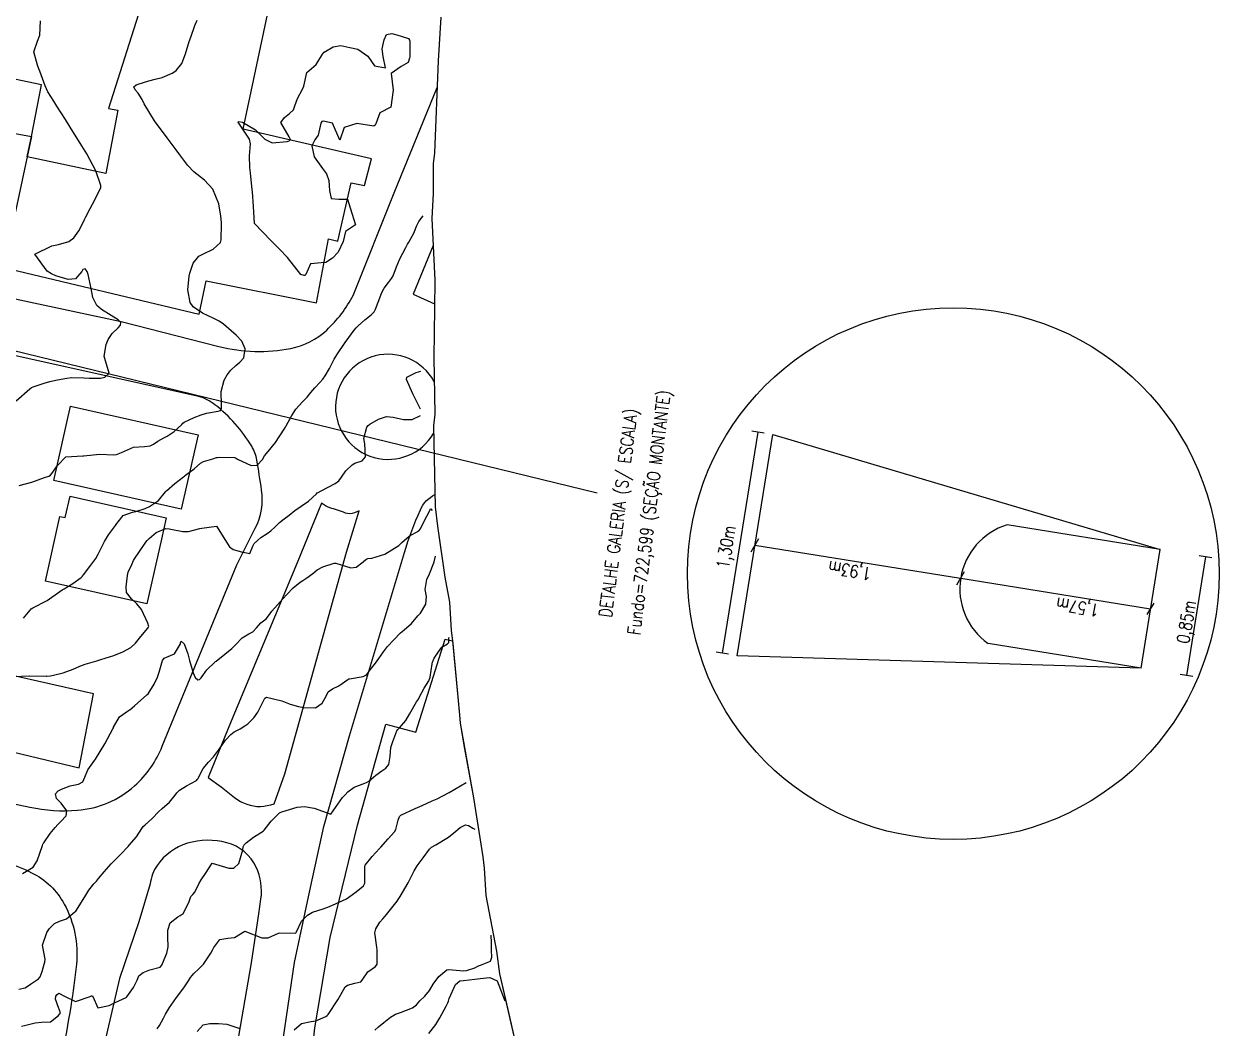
# Model space of a CAD drawing. Header units: metres. Extents: x 318500 to 325275, y 7408834 to 7428799.
# Drawn here: x 320321.3 to 320463.1, y 7413769.3 to 7413888.5 of the extents above; entities that cross this region are included whole.
import ezdxf

# ---------------------------------------------------------------- set-up
doc = ezdxf.new("R2010")
doc.units = ezdxf.units.M
doc.header["$MEASUREMENT"] = 0
doc.linetypes.add('CONTINUO', pattern=[0])
for name, color, linetype in [('Area', 45, 'Continuous'), ('Curvas de Nivel 1m', 11, 'Continuous'), ('Curvas de Nivel 5m', 15, 'Continuous'), ('DETALHES', 45, 'Continuous'), ('Edificações', 30, 'Continuous'), ('TEXTO', 45, 'Continuous'), ('Vias Primárias', 230, 'Continuous')]:
    doc.layers.add(name, color=color, linetype=linetype)
doc.styles.add('ROMANS', font='romans', dxfattribs={"height": 0.2})

msp = doc.modelspace()

# ---------------------------------------------------------------- linework, layer by layer
at = {"layer": 'Area'}
msp.add_lwpolyline([(320370.76, 7413889.27), (320370.47, 7413884.08), (320370, 7413873.17), (320369.89, 7413872.16), (320369.87, 7413871.93), (320369.86, 7413868.34), (320369.72, 7413865.35), (320370.04, 7413858.04), (320370, 7413854.72), (320369.92, 7413848.85), (320370.04, 7413842.15), (320369.89, 7413840.74), (320370.1, 7413831.14), (320370.36, 7413828.82), (320371.23, 7413822.79), (320371.81, 7413819.83), (320371.99, 7413816.45), (320372.19, 7413814.93), (320372.98, 7413806.44), (320373.07, 7413805.47), (320373.49, 7413802.86), (320374.65, 7413796.59), (320375.77, 7413789.6), (320375.91, 7413788.25), (320376.09, 7413785.01), (320377.36, 7413778.41), (320377.74, 7413775.72), (320379.98, 7413765.88)], dxfattribs=at)
at = {"layer": 'Curvas de Nivel 1m', "flags": 128}
for points, elevation in [([(320320.74, 7413833.68), (320322.22, 7413834.05), (320323.72, 7413834.6), (320324.23, 7413834.76), (320324.46, 7413834.88), (320324.61, 7413835.1), (320325.29, 7413836.05), (320326.27, 7413837.08), (320328.27, 7413837.17), (320328.42, 7413837.19), (320330.27, 7413837.37), (320331.98, 7413837.3), (320332.27, 7413837.34), (320332.89, 7413837.6), (320334.28, 7413838.2), (320335.62, 7413838.29), (320336.28, 7413838.38), (320336.65, 7413838.58), (320337.19, 7413838.93), (320337.89, 7413839.33), (320338.3, 7413839.54), (320339.14, 7413840.07), (320340.03, 7413840.89), (320340.16, 7413841.05), (320340.32, 7413841.18), (320341.48, 7413841.72), (320342.34, 7413842.05), (320342.95, 7413842.25), (320344.34, 7413842.49), (320344.62, 7413842.57), (320344.74, 7413842.83), (320344.73, 7413843.21), (320344.69, 7413844.84), (320345.06, 7413846.16), (320345.43, 7413846.82), (320345.86, 7413847.36), (320346.42, 7413847.89), (320346.92, 7413848.3), (320347.37, 7413848.8), (320347.53, 7413849.88), (320347.14, 7413850.8), (320346.46, 7413851.51), (320344.96, 7413852.83), (320344.48, 7413853.17), (320343.84, 7413853.5), (320342.5, 7413854.11), (320341.37, 7413854.88), (320341.01, 7413855.38), (320340.73, 7413856.89), (320340.91, 7413858.53), (320340.98, 7413858.88), (320341.38, 7413860.07), (320342.04, 7413860.87), (320342.59, 7413861.17), (320343.74, 7413861.71), (320344.61, 7413862.52), (320344.7, 7413862.84), (320344.73, 7413864.74), (320344.73, 7413864.84), (320344.65, 7413865.68), (320344.48, 7413866.84), (320344.42, 7413867.1), (320343.7, 7413868.85), (320342.71, 7413869.92), (320341.47, 7413870.88), (320340.73, 7413871.64), (320339.81, 7413872.9), (320339.36, 7413873.51), (320338.76, 7413874.3), (320338.29, 7413874.92), (320336.8, 7413876.94), (320335.58, 7413878.96), (320335.34, 7413879.47), (320334.84, 7413880.24), (320334.51, 7413880.64), (320334.35, 7413880.98), (320334.6, 7413881.23), (320334.86, 7413881.32), (320336.13, 7413881.69), (320336.86, 7413881.88), (320337.69, 7413882.11), (320338.88, 7413882.62), (320339.07, 7413882.72), (320339.35, 7413882.91), (320340.02, 7413883.77), (320340.47, 7413884.9), (320340.92, 7413886.37), (320341.1, 7413886.89), (320341.57, 7413888.26), (320341.85, 7413888.88)], 742), ([(320320.36, 7413843.73), (320322, 7413845.14), (320322.21, 7413845.3), (320322.37, 7413845.39), (320323.68, 7413845.81), (320324.38, 7413846), (320325.29, 7413846.19), (320326.39, 7413846.41), (320326.98, 7413846.49), (320328.39, 7413846.45), (320329.02, 7413846.41), (320330.39, 7413846.42), (320330.89, 7413846.51), (320331.41, 7413847.01), (320330.96, 7413848.48), (320330.81, 7413849.02), (320331.07, 7413850.39), (320331.29, 7413851.01), (320331.76, 7413851.71), (320332.47, 7413852.39), (320332.77, 7413852.7), (320332.8, 7413853), (320332.48, 7413853.32), (320331.66, 7413853.84), (320330.5, 7413854.56), (320329.93, 7413855.03), (320329.46, 7413855.98), (320329.29, 7413857.04), (320328.9, 7413858.7), (320328.78, 7413859.05), (320328.56, 7413859.38), (320328.3, 7413859.32), (320328.18, 7413859.06), (320327.43, 7413858.19), (320326.55, 7413858.1), (320325.07, 7413858.57), (320324.56, 7413858.79), (320324.03, 7413859.11), (320322.59, 7413861.13), (320324.6, 7413862.1), (320325.41, 7413862.28), (320326.61, 7413862.61), (320327.21, 7413863.07), (320327.79, 7413863.9), (320328.39, 7413865.05), (320328.48, 7413865.22), (320328.65, 7413865.55), (320329.16, 7413866.54), (320329.42, 7413867.04), (320330.19, 7413868.53), (320330.42, 7413869.02), (320330.43, 7413869.29), (320329.84, 7413871.03), (320328.75, 7413873.05), (320327.98, 7413874.28), (320327.49, 7413875.07), (320326.79, 7413876.19), (320326.23, 7413877.09), (320325.21, 7413878.71), (320324.96, 7413879.1), (320324.83, 7413879.29), (320324.13, 7413880.4), (320323.81, 7413881.12), (320323.17, 7413882.83), (320323.06, 7413883.13), (320322.89, 7413883.54), (320322.45, 7413885.14), (320322.92, 7413886.39), (320323.16, 7413887.13), (320323.26, 7413888.82)], 741), ([(320321.23, 7413817.92), (320322.03, 7413818.87), (320322.15, 7413819.01), (320322.34, 7413819.13), (320324.04, 7413820.03), (320325.56, 7413821.08), (320325.84, 7413821.28), (320326.06, 7413821.42), (320327.11, 7413822.02), (320328.08, 7413822.75), (320328.23, 7413822.89), (320328.36, 7413823.05), (320329.1, 7413824.04), (320329.82, 7413825.02), (320330.11, 7413825.52), (320330.61, 7413826.53), (320330.85, 7413827.01), (320331.34, 7413827.81), (320332.16, 7413828.92), (320332.19, 7413828.97), (320332.2, 7413829), (320333.06, 7413830.1), (320334.18, 7413830.49), (320334.58, 7413830.57), (320335.67, 7413830.95), (320336.19, 7413831.18), (320337.25, 7413831.87), (320338.08, 7413832.92), (320338.14, 7413832.99), (320338.21, 7413833.05), (320339.22, 7413833.91), (320340.24, 7413834.71), (320340.34, 7413834.78), (320340.48, 7413834.89), (320341.48, 7413835.65), (320342.26, 7413836.32), (320342.6, 7413836.52), (320343.7, 7413836.85), (320344.14, 7413836.97), (320344.27, 7413837), (320344.45, 7413837.01), (320346.27, 7413836.97), (320346.41, 7413836.94), (320346.63, 7413836.8), (320348.26, 7413836.05), (320348.96, 7413836.07), (320349.59, 7413836.77), (320349.84, 7413837.19), (320350.28, 7413837.72), (320351.13, 7413838.75), (320351.59, 7413839.45), (320352.32, 7413840.57), (320352.38, 7413840.67), (320352.42, 7413840.73), (320353.07, 7413841.98), (320353.56, 7413842.71), (320354.36, 7413843.6), (320354.9, 7413844.16), (320355.36, 7413844.69), (320355.81, 7413845.26), (320356.39, 7413845.89), (320356.76, 7413846.3), (320357.03, 7413846.67), (320357.54, 7413847.54), (320358.12, 7413848.65), (320358.44, 7413849.18), (320359.43, 7413850.64), (320359.85, 7413851.24), (320360.47, 7413852.1), (320360.72, 7413852.38), (320360.97, 7413852.62), (320361.76, 7413853.34), (320362.5, 7413853.91), (320362.84, 7413854.26), (320363.03, 7413854.59), (320363.34, 7413855.41), (320363.76, 7413856.58), (320364.03, 7413857.09), (320364.55, 7413857.76), (320364.9, 7413858.22), (320365.1, 7413858.56), (320365.52, 7413859.62), (320365.91, 7413860.55), (320366.6, 7413861.92), (320366.83, 7413862.32), (320366.97, 7413862.54), (320367.55, 7413863.62), (320367.92, 7413864.53), (320368.16, 7413865.01), (320368.66, 7413865.69)], 743), ([(320368.35, 7413842.71), (320367.43, 7413844.53), (320366.69, 7413846.24), (320366.72, 7413846.54), (320367.85, 7413847.08), (320368.41, 7413847.25)], 744), ([(320320.08, 7413810.99), (320321.92, 7413811.09), (320321.96, 7413811.09), (320323.92, 7413811.02), (320324, 7413811.02), (320324.46, 7413811.09), (320325.64, 7413811.35), (320325.93, 7413811.43), (320327.12, 7413811.87), (320327.94, 7413812.23), (320328.54, 7413812.44), (320329.95, 7413812.87), (320330.06, 7413812.9), (320330.43, 7413813.01), (320331.96, 7413813.5), (320333.02, 7413813.91), (320333.96, 7413814.44), (320334.53, 7413814.96), (320335.17, 7413815.76), (320336, 7413816.75), (320336.08, 7413816.86), (320336.11, 7413816.94), (320336.01, 7413817.31), (320335.25, 7413818.95), (320334.69, 7413819.62), (320334.04, 7413820.23), (320333.48, 7413820.98), (320333.41, 7413821.63), (320333.58, 7413822.98), (320333.68, 7413823.38), (320334.1, 7413824.3), (320334.31, 7413824.76), (320334.42, 7413824.97), (320335.01, 7413825.85), (320335.74, 7413826.95), (320335.93, 7413827.15), (320336.14, 7413827.36), (320336.98, 7413828.1), (320338.15, 7413828.55), (320338.53, 7413828.54), (320340.15, 7413828.22), (320340.83, 7413828.2), (320342.16, 7413828.55), (320342.4, 7413828.61), (320344.16, 7413828.84), (320345.4, 7413826.82), (320345.69, 7413826.38), (320346.12, 7413826.05), (320347.12, 7413825.79), (320348.12, 7413825.59), (320348.44, 7413826.47), (320348.61, 7413826.78), (320349.42, 7413827.49), (320350.15, 7413827.96), (320350.61, 7413828.29), (320351.09, 7413828.75), (320351.63, 7413829.27), (320352.17, 7413829.72), (320352.76, 7413830.14), (320353.46, 7413830.71), (320354.2, 7413831.23), (320355.08, 7413831.81), (320356, 7413832.68), (320356.11, 7413832.78), (320356.21, 7413832.85), (320356.57, 7413833.03), (320358.23, 7413833.9), (320358.65, 7413834.23), (320358.97, 7413834.64), (320359.5, 7413835.39), (320360.26, 7413836.12), (320360.58, 7413836.3), (320361.44, 7413836.61), (320361.81, 7413837.07), (320361.73, 7413838.61), (320361.64, 7413839.26), (320361.97, 7413840.6), (320362.13, 7413840.8), (320362.33, 7413840.95), (320363.37, 7413841.55), (320364.34, 7413841.86), (320365.1, 7413841.79), (320366.33, 7413841.49), (320367.37, 7413841.49), (320368.34, 7413841.97)], 744), ([(320320.68, 7413773.87), (320321.42, 7413774.05), (320322.09, 7413774.46), (320323.02, 7413775.11), (320323.22, 7413775.33), (320323.45, 7413775.97), (320323.7, 7413776.86), (320323.77, 7413777.1), (320323.81, 7413777.43), (320323.49, 7413779.1), (320324.01, 7413780.59), (320324.32, 7413781.09), (320324.92, 7413781.69), (320325.53, 7413781.97), (320326.35, 7413782.25), (320327.35, 7413783.05), (320327.45, 7413783.15), (320327.55, 7413783.26), (320328.63, 7413785.03), (320328.99, 7413785.62), (320329.59, 7413786.39), (320329.89, 7413786.72), (320330.14, 7413787.01), (320330.8, 7413787.81), (320331.63, 7413788.75), (320331.75, 7413788.87), (320331.88, 7413788.99), (320332.74, 7413789.88), (320333.65, 7413790.83), (320333.78, 7413790.97), (320334.64, 7413791.98), (320335.27, 7413792.95), (320335.45, 7413793.18), (320335.69, 7413793.4), (320336.5, 7413794.13), (320337.28, 7413794.92), (320337.71, 7413795.31), (320338.56, 7413796.06), (320339.23, 7413796.9), (320339.44, 7413797.19), (320339.74, 7413797.49), (320340.6, 7413798.03), (320341.76, 7413798.64), (320341.87, 7413798.75), (320341.93, 7413798.86), (320342.55, 7413800.08), (320343.2, 7413800.84), (320343.8, 7413801.45), (320344.39, 7413802.24), (320344.76, 7413802.82), (320345.2, 7413803.44), (320345.83, 7413804.11), (320346.23, 7413804.41), (320346.94, 7413804.79), (320347.51, 7413805.12), (320347.85, 7413805.37), (320348.56, 7413806.07), (320349.04, 7413806.76), (320349.89, 7413808.41), (320350.07, 7413808.56), (320351.88, 7413808.12), (320352.9, 7413807.73), (320353.88, 7413807.45), (320354.51, 7413807.32), (320355.88, 7413807.29), (320356.7, 7413807.84), (320357.16, 7413808.66), (320357.39, 7413809.16), (320357.9, 7413809.53), (320358.66, 7413809.88), (320359.72, 7413810.62), (320359.84, 7413810.7), (320359.92, 7413810.72), (320361.54, 7413810.98), (320361.93, 7413811.21), (320362.55, 7413811.98), (320363, 7413812.58), (320363.4, 7413813.13), (320363.96, 7413813.94), (320364.45, 7413814.56), (320365.18, 7413815.35), (320365.99, 7413816.18), (320366.18, 7413816.35), (320366.42, 7413816.54), (320367.27, 7413817.27), (320368.03, 7413818.19), (320368.18, 7413818.36), (320368.35, 7413818.52), (320368.98, 7413819.57), (320369.06, 7413820.5), (320368.9, 7413821.34), (320369.12, 7413822.5), (320369.41, 7413823.18), (320369.95, 7413824.49), (320369.99, 7413824.61), (320370.12, 7413825.26)], 746), ([(320320.99, 7413769.51), (320321.37, 7413769.57), (320322.61, 7413769.88), (320323.37, 7413769.95), (320324.44, 7413770.01), (320325.39, 7413770.76), (320325.53, 7413770.93), (320325.64, 7413771.07), (320325.4, 7413771.72), (320325.04, 7413772.71), (320325.08, 7413773.07), (320325.23, 7413773.26), (320325.42, 7413773.41), (320326.1, 7413773.06), (320327.4, 7413772.41), (320329.17, 7413773.02), (320329.32, 7413773.11), (320329.41, 7413773.11), (320329.48, 7413773.02), (320330.05, 7413771.66), (320331.4, 7413771.93), (320332.1, 7413772.29), (320333.41, 7413772.91), (320333.49, 7413772.97), (320334.31, 7413774.07), (320334.72, 7413774.95), (320334.91, 7413775.48), (320335.45, 7413775.88), (320336.23, 7413776.16), (320337.46, 7413776.51), (320337.65, 7413776.73), (320337.73, 7413776.91), (320338.24, 7413778.14), (320338.39, 7413778.9), (320338.37, 7413780.04), (320338.38, 7413780.9), (320338.66, 7413781.77), (320339.54, 7413782.47), (320339.82, 7413782.61), (320340.19, 7413782.88), (320340.86, 7413784.16), (320341.09, 7413784.87), (320341.32, 7413785.11), (320341.58, 7413785.41), (320342.06, 7413786.39), (320342.32, 7413786.85), (320342.85, 7413787.6), (320343.63, 7413788.83), (320345.62, 7413788.24), (320346.19, 7413788.24), (320346.79, 7413788.79), (320347.27, 7413790.41), (320347.32, 7413790.78), (320347.42, 7413791.02), (320347.66, 7413791.27), (320348.52, 7413791.91), (320349.68, 7413792.64), (320349.74, 7413792.69), (320349.79, 7413792.75), (320350.63, 7413793.81), (320351.53, 7413794.73), (320351.63, 7413794.82), (320351.71, 7413794.86), (320351.91, 7413794.92), (320353.72, 7413795.48), (320354.58, 7413795.55), (320355.72, 7413795.38), (320357.71, 7413794.65), (320359.11, 7413796.63), (320359.4, 7413796.96), (320359.74, 7413797.31), (320360.5, 7413797.86), (320361.76, 7413798.32), (320361.95, 7413798.4), (320362.21, 7413798.59), (320363.07, 7413799.27), (320363.78, 7413799.79), (320364.23, 7413800.12), (320364.59, 7413800.56), (320364.74, 7413801.5), (320364.85, 7413802.55), (320365.09, 7413803.28), (320365.55, 7413804.54), (320365.66, 7413804.72), (320365.85, 7413804.91), (320366.61, 7413805.78), (320367.06, 7413806.52), (320367.89, 7413807.99), (320368.1, 7413808.31), (320368.2, 7413808.51), (320368.79, 7413809.62), (320369.34, 7413810.5), (320369.51, 7413810.92), (320369.73, 7413812.49), (320369.77, 7413812.68), (320369.96, 7413813.18), (320370.51, 7413813.94), (320370.89, 7413814.48), (320371.57, 7413814.88), (320371.71, 7413815.02), (320371.73, 7413815.24), (320371.72, 7413815.56), (320371.75, 7413815.67)], 747), ([(320337.09, 7413769.19), (320337.37, 7413769.58), (320337.86, 7413770.43), (320338.1, 7413770.9), (320338.58, 7413771.72), (320339.41, 7413772.89), (320340.25, 7413774.06), (320340.82, 7413774.87), (320341.07, 7413775.25), (320341.45, 7413775.75), (320342.03, 7413776.28), (320342.6, 7413776.84), (320343.48, 7413778.15), (320343.72, 7413778.6), (320343.82, 7413778.83), (320344.55, 7413779.77), (320345.51, 7413779.94), (320346.3, 7413780), (320347.52, 7413780.78), (320349.51, 7413779.98), (320350.27, 7413779.98), (320351.52, 7413780.54), (320351.68, 7413780.57), (320353.52, 7413780.52), (320353.61, 7413780.61), (320353.64, 7413780.7), (320354.25, 7413781.97), (320354.95, 7413782.68), (320355.55, 7413783.01), (320356.8, 7413783.42), (320357.56, 7413783.68), (320359.57, 7413784.62), (320360.74, 7413785.45), (320361.59, 7413786.13), (320361.74, 7413786.45), (320361.76, 7413786.59), (320361.76, 7413788.46), (320361.8, 7413788.59), (320362.6, 7413789.62), (320363.48, 7413790.57), (320363.57, 7413790.65), (320363.65, 7413790.72), (320364.52, 7413791.71), (320365.25, 7413792.55), (320365.41, 7413792.82), (320365.7, 7413793.93), (320365.87, 7413794.38), (320366.04, 7413794.54), (320367.72, 7413795.33), (320368.54, 7413795.69), (320369.74, 7413796.22), (320369.93, 7413796.3), (320370.32, 7413796.48), (320371.75, 7413797.21), (320373.76, 7413798.43), (320373.76, 7413798.43)], 748), ([(320353.37, 7413769.06), (320354.25, 7413769.81), (320355.38, 7413770.05), (320355.93, 7413770.12), (320357.11, 7413770.65), (320357.28, 7413770.76), (320357.39, 7413770.87), (320358.56, 7413772.63), (320358.86, 7413773.19), (320359.43, 7413774.17), (320359.7, 7413774.35), (320360.56, 7413774.6), (320361.27, 7413774.76), (320361.45, 7413774.97), (320362.1, 7413775.95), (320363.01, 7413776.57), (320363.2, 7413776.85), (320363.23, 7413778.57), (320363.19, 7413778.88), (320362.94, 7413780.58), (320363.04, 7413781.06), (320363.54, 7413781.85), (320363.87, 7413782.24), (320364.16, 7413782.56), (320365.57, 7413784.33), (320365.71, 7413784.54), (320365.94, 7413784.9), (320366.91, 7413786.52), (320367.14, 7413786.98), (320367.62, 7413787.93), (320367.83, 7413788.31), (320367.95, 7413788.51), (320368.66, 7413789.48), (320369.42, 7413790.49), (320369.53, 7413790.62), (320369.66, 7413790.72), (320370.18, 7413791), (320371.67, 7413791.92), (320372.33, 7413792.45), (320373.05, 7413793.08), (320373.69, 7413793.39), (320374.07, 7413793.3), (320374.55, 7413793.01), (320374.79, 7413792.89)], 749), ([(320369.36, 7413768.64), (320370.18, 7413769.68), (320370.66, 7413770.47), (320371.41, 7413771.85), (320371.61, 7413772.26), (320371.67, 7413772.46), (320371.75, 7413772.78), (320372.49, 7413774.44), (320373.02, 7413774.86), (320373.45, 7413774.93), (320374.81, 7413775.06), (320375.45, 7413775.14), (320376.59, 7413775.26), (320377.45, 7413774.87), (320378.38, 7413772.5)], 751), ([(320341.85, 7413768.85), (320342.57, 7413769.64), (320343.37, 7413769.82), (320344.38, 7413769.82), (320345.37, 7413769.71), (320346.93, 7413769.22)], 749)]:
    msp.add_lwpolyline(points, dxfattribs=dict(at, elevation=elevation))
at = {"layer": 'Curvas de Nivel 1m', "elevation": 743, "flags": 128}
msp.add_lwpolyline([(320365.55, 7413887.17), (320366.94, 7413886.73), (320367.06, 7413886.54), (320367.07, 7413886.4), (320367.07, 7413884.54), (320367.06, 7413884.39), (320366.9, 7413883.89), (320366.06, 7413883.39), (320364.88, 7413882.57), (320365.13, 7413880.57), (320364.83, 7413878.57), (320363.53, 7413877.88), (320363.07, 7413876.6), (320362.98, 7413876.42), (320362.8, 7413876.32), (320360.8, 7413876.62), (320359.29, 7413876.14), (320358.77, 7413874.65), (320357.91, 7413876.66), (320356.8, 7413876.9), (320356.63, 7413876.86), (320356.54, 7413876.68), (320356.2, 7413875.26), (320355.83, 7413874.69), (320355.46, 7413874), (320355.72, 7413872.69), (320356.73, 7413871.29), (320357.2, 7413870.67), (320357.49, 7413869.88), (320357.54, 7413868.67), (320357.77, 7413867.75), (320358.68, 7413867.64), (320359.69, 7413867.64), (320359.99, 7413866.63), (320360.64, 7413864.62), (320359.44, 7413863.83), (320359.18, 7413862.64), (320358.6, 7413861.35), (320357.91, 7413860.66), (320357.12, 7413860.14), (320356.58, 7413860.1), (320355.31, 7413859.96), (320354.73, 7413858.7), (320354.64, 7413858.61), (320354.56, 7413858.59), (320354.17, 7413858.71), (320352.59, 7413860.73), (320351.6, 7413861.75), (320350.61, 7413862.76), (320348.64, 7413864.78), (320348.54, 7413866.78), (320348.42, 7413868.52), (320348.39, 7413868.78), (320348.32, 7413869.16), (320348.17, 7413870.79), (320348.11, 7413871.41), (320348.07, 7413872.79), (320348.19, 7413874.21), (320348.06, 7413874.79), (320346.8, 7413876.68), (320346.73, 7413876.81), (320346.75, 7413876.86), (320346.8, 7413876.87), (320347.24, 7413876.8), (320348.79, 7413875.9), (320349.87, 7413874.77), (320350.77, 7413874.32), (320352.54, 7413874.51), (320352.77, 7413874.59), (320352.91, 7413874.73), (320352.77, 7413875.05), (320351.78, 7413876.75), (320352.2, 7413877.35), (320352.82, 7413877.81), (320353.28, 7413878.26), (320353.44, 7413878.72), (320353.74, 7413879.62), (320354.35, 7413880.71), (320354.5, 7413881.06), (320354.88, 7413882.7), (320355.96, 7413883.62), (320356.61, 7413884.68), (320356.72, 7413884.88), (320356.91, 7413885.09), (320358, 7413885.74), (320358.92, 7413885.89), (320359.96, 7413885.67), (320360.92, 7413885.44), (320362.12, 7413884.61), (320362.89, 7413883.47), (320364.22, 7413883.25), (320363.91, 7413884.59), (320363.81, 7413885.48), (320364.03, 7413886.58), (320364.34, 7413887.18), (320364.94, 7413887.3)], close=True, dxfattribs=at)
at = {"layer": 'Curvas de Nivel 5m', "flags": 128}
for points, elevation in [([(320321.13, 7413787.62), (320321.61, 7413787.9), (320322.37, 7413788.37), (320322.88, 7413789.11), (320323.49, 7413790.95), (320323.55, 7413791.1), (320323.59, 7413791.16), (320323.65, 7413791.26), (320324.41, 7413792.35), (320325.01, 7413793.08), (320325.33, 7413793.43), (320325.69, 7413793.77), (320326.31, 7413794.45), (320326.39, 7413795.06), (320325.72, 7413795.97), (320325.16, 7413796.51), (320325.02, 7413797.08), (320325.37, 7413797.44), (320325.74, 7413797.63), (320326.78, 7413798.02), (320327.75, 7413798.21), (320328.3, 7413798.5), (320328.53, 7413799.04), (320328.88, 7413799.93), (320329.67, 7413801.02), (320329.79, 7413801.19), (320330.88, 7413803), (320331.22, 7413803.6), (320331.84, 7413804.79), (320331.91, 7413804.92), (320331.94, 7413804.99), (320332.64, 7413806.2), (320333.72, 7413806.97), (320333.83, 7413807.02), (320333.87, 7413807.04), (320334.42, 7413807.51), (320335.89, 7413808.81), (320336.02, 7413808.94), (320336.76, 7413810.07), (320337.13, 7413810.92), (320337.33, 7413811.51), (320337.73, 7413812.91), (320337.95, 7413813.18), (320339.17, 7413813.69), (320339.86, 7413814.89), (320339.88, 7413814.98), (320339.97, 7413815.2), (320340.29, 7413814.89), (320340.75, 7413813.67), (320340.94, 7413812.88), (320341.38, 7413811.42), (320341.63, 7413810.86), (320341.92, 7413810.59), (320342.14, 7413810.64), (320342.33, 7413810.85), (320343.01, 7413811.77), (320343.95, 7413812.7), (320344.02, 7413812.76), (320344.09, 7413812.83), (320345.13, 7413813.64), (320345.97, 7413814.32), (320346.43, 7413814.8), (320347.2, 7413815.57), (320347.99, 7413816.04), (320348.46, 7413816.3), (320348.91, 7413816.77), (320349.42, 7413817.35), (320350.02, 7413817.83), (320350.43, 7413818.34), (320350.71, 7413818.74), (320352.05, 7413820.24), (320352.5, 7413820.72), (320353.26, 7413821.52), (320354.07, 7413822.2), (320354.38, 7413822.39), (320354.87, 7413822.69), (320355.56, 7413823.21), (320356.09, 7413823.66), (320356.75, 7413824.02), (320358.11, 7413824.45), (320358.31, 7413824.44), (320360.1, 7413823.9), (320360.74, 7413823.98), (320361.55, 7413824.61), (320361.85, 7413824.87), (320362.11, 7413825), (320362.58, 7413825.06), (320364.12, 7413825.5), (320365.79, 7413826.55), (320365.96, 7413826.71), (320366.14, 7413826.9), (320367.03, 7413827.65), (320368.16, 7413828.3), (320368.35, 7413828.52), (320368.96, 7413829.73), (320369.28, 7413830.32), (320369.45, 7413830.73), (320369.6, 7413830.88), (320369.75, 7413830.68)], 745), ([(320362.93, 7413769.01), (320363.37, 7413769.4), (320364.02, 7413769.92), (320364.81, 7413770.55), (320365.39, 7413770.92), (320365.99, 7413771.12), (320367.4, 7413771.65), (320367.87, 7413772.04), (320368.29, 7413772.5), (320368.85, 7413773.06), (320369.43, 7413773.74), (320369.87, 7413774.48), (320370.53, 7413775.4), (320371.47, 7413776.16), (320371.72, 7413776.2), (320373.46, 7413776.06), (320373.81, 7413776.08), (320374.82, 7413776.42), (320375.25, 7413776.64), (320375.47, 7413776.72), (320376.67, 7413777.21), (320376.84, 7413777.69), (320376.8, 7413778.48), (320376.77, 7413779.37), (320376.74, 7413780.29)], 750)]:
    msp.add_lwpolyline(points, dxfattribs=dict(at, elevation=elevation))
at = {"layer": 'DETALHES'}
for p, q in [((320408.4, 7413840.01), (320404.17, 7413813.75)), ((320405.92, 7413813.46), (320410.15, 7413839.73)), ((320409.14, 7413839.89), (320407.66, 7413840.13)), ((320410.15, 7413839.73), (320456.14, 7413826.07)), ((320456.14, 7413826.07), (320437.98, 7413828.99)), ((320407.59, 7413825.81), (320408.49, 7413827.39)), ((320408.03, 7413826.58), (320432.46, 7413822.65)), ((320453.87, 7413812), (320456.14, 7413826.06)), ((320461.52, 7413825.2), (320459.25, 7413811.13)), ((320462.26, 7413825.08), (320460.78, 7413825.32)), ((320432.02, 7413821.87), (320432.91, 7413823.45)), ((320432.47, 7413822.66), (320455, 7413819.03)), ((320454.59, 7413818.36), (320455.42, 7413819.7)), ((320404.91, 7413813.63), (320403.43, 7413813.87)), ((320453.87, 7413812), (320435.71, 7413814.93)), ((320453.87, 7413812), (320405.92, 7413813.46)), ((320460, 7413811.01), (320458.51, 7413811.25))]:
    msp.add_line(p, q, dxfattribs=at)
at = {"layer": 'DETALHES', "linetype": 'CONTINUO'}
msp.add_circle((320431.58, 7413823.21), 31.55, dxfattribs=at)
at = {"layer": 'DETALHES'}
msp.add_arc((320440.3, 7413821.4), 7.94, 107.0074, 234.6856, dxfattribs=at)
at = {"layer": 'Edificações'}
for points in [[(320320.26, 7413875.46), (320322.2, 7413875.1), (320318.86, 7413859.53), (320342.1, 7413854.01), (320342.9, 7413857.94), (320356, 7413855.33), (320357.45, 7413862.96), (320358.55, 7413862.66), (320360.12, 7413869.58), (320361.7, 7413869.27), (320362.55, 7413872.42), (320347.31, 7413875.96), (320351.83, 7413897.26)], [(320335.42, 7413891.25), (320331.32, 7413878.42), (320332.42, 7413878.23), (320331.02, 7413870.7), (320321.68, 7413872.69), (320322.2, 7413875.1), (320323.36, 7413881.21), (320299.64, 7413886.22)], [(320326.2, 7413829.86), (320326.77, 7413832.39), (320338.17, 7413829.83), (320337.6, 7413827.29), (320335.88, 7413819.62), (320323.85, 7413822.33), (320325.57, 7413830), (320326.2, 7413829.86)], [(320354.96, 7413761.02), (320355.83, 7413769.31), (320357.63, 7413780.03), (320360.88, 7413793.36), (320364.25, 7413805.32), (320367.8, 7413804.37), (320371.28, 7413815.42), (320372.14, 7413815.24), (320372.98, 7413806.44), (320373.07, 7413805.47), (320374.65, 7413796.59), (320375.77, 7413789.6), (320375.91, 7413788.25), (320376.09, 7413785.01), (320377.36, 7413778.41), (320377.74, 7413775.72), (320378.71, 7413771.45), (320379.98, 7413765.88)], [(320312.3, 7413803.86), (320327.85, 7413800.15), (320329.55, 7413808.95), (320314.13, 7413812.4)]]:
    msp.add_lwpolyline(points, dxfattribs=at)
msp.add_lwpolyline([(320326.81, 7413843.07), (320341.96, 7413839.66), (320339.97, 7413830.84), (320324.83, 7413834.25)], close=True, dxfattribs=at)
at = {"layer": 'TEXTO', "linetype": 'CONTINUO'}
msp.add_line((320180.08, 7413883.85), (320389.33, 7413832.78), dxfattribs=at)
at = {"layer": 'Vias Primárias'}
for points in [[(320371.2, 7413892.75), (320370.51, 7413893.9, 0.130629), (320367.59, 7413896.71, 0.067846), (320359.21, 7413900), (320329.9, 7413906.38), (320306.19, 7413911.48), (320297.93, 7413913.24, 0.146233), (320293.91, 7413912.92, 0.090047), (320288.63, 7413909.68, 0.158928), (320284.97, 7413903.37), (320280.9, 7413886.76), (320279.37, 7413878.04, 0.062505), (320279.14, 7413873.28, 0.136027), (320281.36, 7413867.13, 0.156088), (320286.92, 7413862.96), (320332.84, 7413853.15), (320344.44, 7413850.17, 0.112336), (320352.96, 7413849.94, 0.138489), (320357.22, 7413852.11, 0.085568), (320360.36, 7413856.23), (320365.23, 7413868.41), (320370.33, 7413880.91)], [(320271.35, 7413806.23), (320321.99, 7413795.49, 0.071605), (320327.63, 7413795.12, 0.164784), (320334.43, 7413798.02, 0.115119), (320337.71, 7413802.71), (320346.54, 7413824.24), (320348.75, 7413828.59, 0.154485), (320349.5, 7413833.13, 0.006946), (320348.93, 7413836.69, 0.092943), (320348.32, 7413838.33, 0.092284), (320343.96, 7413843.25, 0.094537), (320342.04, 7413844.23), (320312.28, 7413850.82)], [(320396.67, 7413686.63), (320377.38, 7413678, -0.042772), (320373.61, 7413676.69, -0.117956), (320366.59, 7413676.59, -0.134959), (320361.72, 7413679.18, -0.12194), (320358.29, 7413684.51), (320354.27, 7413702.04), (320351.68, 7413718.34), (320350.53, 7413727.75), (320350.42, 7413735.45), (320350.76, 7413750.38), (320351.32, 7413762.79), (320353.42, 7413777.03), (320355.29, 7413785.94), (320356.88, 7413793.2), (320359.94, 7413803.95), (320366.46, 7413825.72, -0.031934), (320368.34, 7413830.78, -0.174325), (320370.07, 7413832.59, -0.235019)], [(320356.6, 7413831.56), (320353.72, 7413824.48), (320345.87, 7413805.68), (320343.17, 7413799.02), (320344.71, 7413797.88), (320346.29, 7413796.62, 0.084719), (320347.73, 7413795.83, 0.179632), (320350.97, 7413795.9), (320352.26, 7413799.46), (320359.57, 7413825.75), (320361.09, 7413830.66), (320360.51, 7413830.42, -0.1845), (320359.44, 7413830.4, 0.007428), (320357.58, 7413831.03, -0.090414), (320356.6, 7413831.56, -17.57382)], [(320346.58, 7413767.14), (320348.28, 7413776.99), (320349.17, 7413782.83), (320349.42, 7413784.58, 0.144229), (320348.85, 7413788.36, 0.223329), (320345.37, 7413791.27, 0.137768), (320340.7, 7413791.2, 0.171484), (320337.1, 7413788.58, 0.121127), (320336.27, 7413786.37), (320334.92, 7413781.87), (320332.64, 7413775.13), (320330.18, 7413764.6)]]:
    msp.add_lwpolyline(points, format="xyb", dxfattribs=at)
msp.add_lwpolyline([(320369.86, 7413862.17), (320367.49, 7413856.38), (320370.01, 7413855.24)], dxfattribs=at)
msp.add_lwpolyline([(320253.23, 7413803.56), (320302.91, 7413792.72), (320315.79, 7413789.94, -0.061691), (320322.2, 7413787.71, -0.154846), (320326.08, 7413783.97, -0.150495), (320327.52, 7413776.84, -0.016921), (320326.85, 7413771.84, -0.016757), (320321.95, 7413747.81, -0.179417), (320317.39, 7413741, -0.174882), (320310.73, 7413739.08, -0.024443), (320307.42, 7413739.47), (320271.3, 7413747.24), (320243.85, 7413753.29, -0.082362), (320236.08, 7413756.4, -0.178327), (320232.29, 7413761.16), (320228.79, 7413780.95), (320227.35, 7413792.24, -0.201348), (320229.7, 7413800.72, -0.147498), (320236.89, 7413805.74, -0.142167), (320241.01, 7413805.89)], format="xyb", close=True, dxfattribs=at)
msp.add_arc((320364.51, 7413843), 6.24, 29.0078, 329.748, dxfattribs=at)

# ---------------------------------------------------------------- texts
at = {"layer": 'DETALHES', "style": 'ROMANS', "width": 0.8}
for s, rotation, p in [('1,30m', 80.4518, (320404.92, 7413823.72)), ('1,93m', 170.4518, (320421.97, 7413823.87)), ('1,57m', 170.4518, (320449.01, 7413819.53)), ('0,85m', 80.4518, (320459.55, 7413814.83))]:
    msp.add_text(s, height=1.5, rotation=rotation, dxfattribs=at).set_placement(p)
at = {"layer": 'TEXTO', "style": 'ROMANS', "width": 0.8}
for s, p in [('Fundo=722,599 (SEÇÃO MONTANTE)', (320394.42, 7413815.86)), ('DETALHE GALERIA (S/ ESCALA)', (320391.02, 7413817.95))]:
    msp.add_text(s, height=1.5, rotation=82.8789, dxfattribs=at).set_placement(p)

doc.saveas('drawing.dxf')
